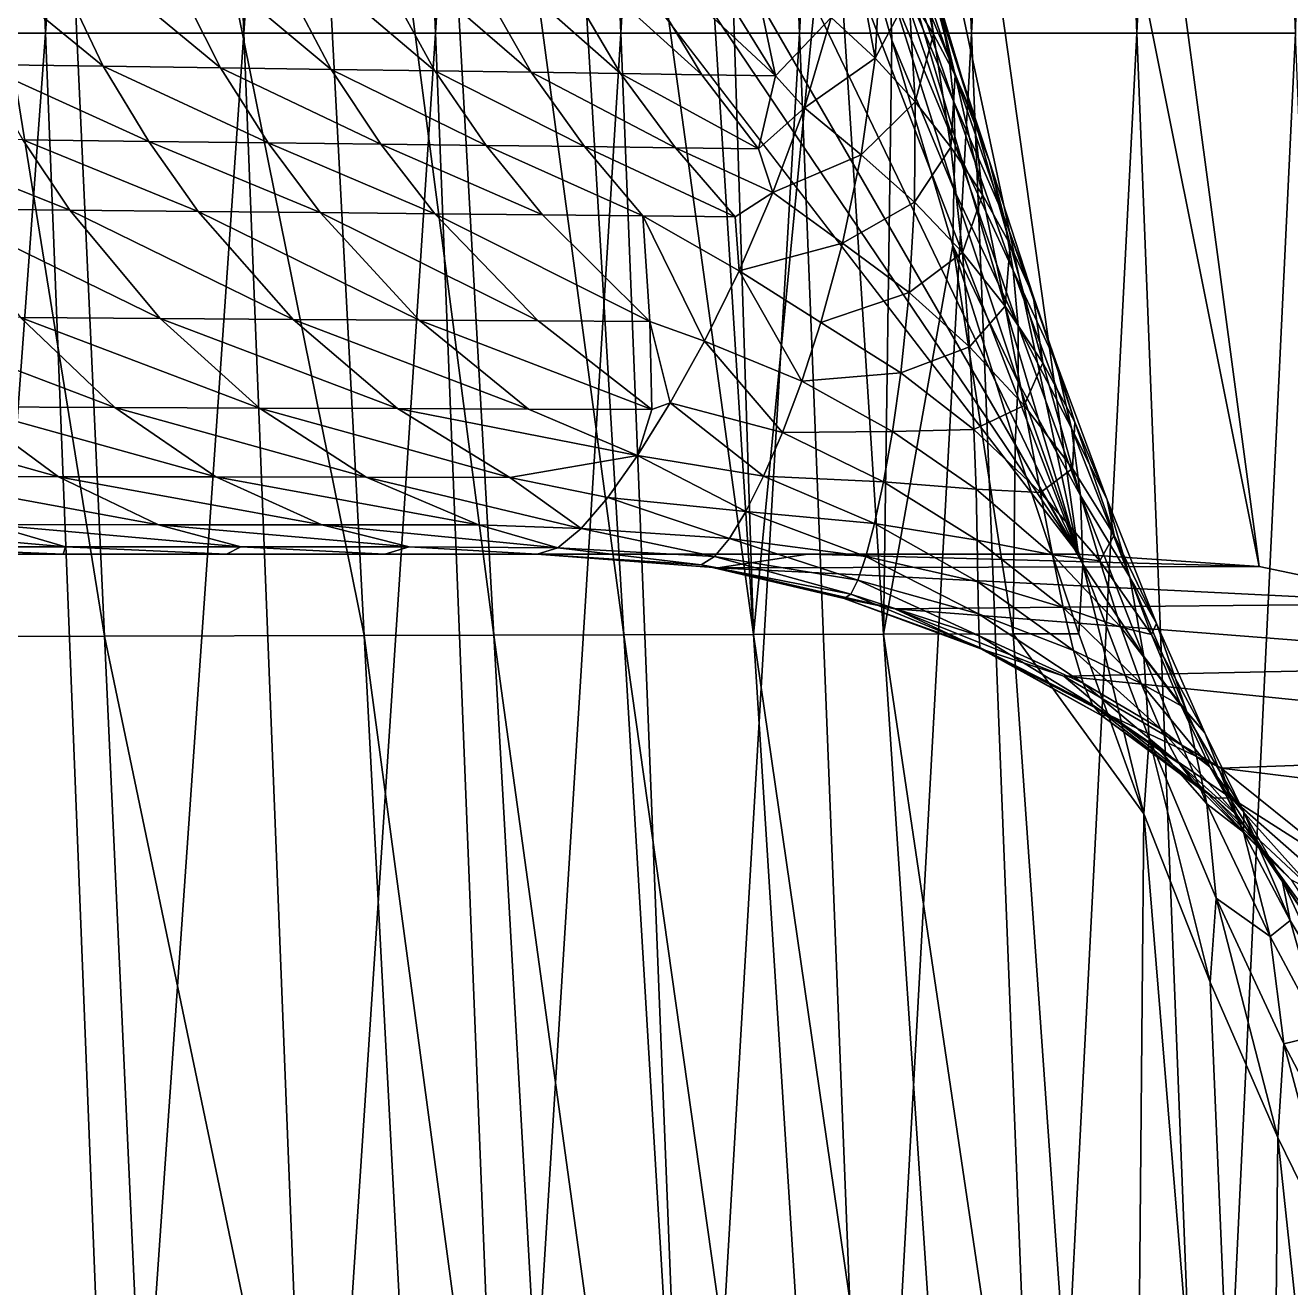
# Model space of a CAD drawing. Extents: x -53 to 3.8, y 0 to 88.2.
# Drawn here: x -4.5 to -2.489, y 9.547 to 11.553 of the extents above; entities that cross this region are included whole.
import ezdxf

# ---------------------------------------------------------------- set-up
doc = ezdxf.new("R2010")
doc.units = 0

msp = doc.modelspace()

# ---------------------------------------------------------------- linework, layer by layer
for points in [[(-3.119, 70.249), (0.34092, 36.1072, 0.77773), (3.4933, 5)], [(-3.119, 70.249), (3.4933, 5), (-1.84729, 18.2287)], [(-2.69825, 16.2315), (-2.48169, 16.5261), (-1.73188, 10.4047)], [(-2.94129, 15.9572), (-2.69825, 16.2315), (-1.98652, 10.5377)], [(-1.98652, 10.5377), (-2.69825, 16.2315), (-1.73188, 10.4047)], [(-3.20857, 15.7057), (-2.94129, 15.9572), (-2.25764, 10.6344)], [(-2.25764, 10.6344), (-2.94129, 15.9572), (-1.98652, 10.5377)], [(-3.49673, 15.4799), (-3.20857, 15.7057), (-2.53899, 10.693)], [(-2.53899, 10.693), (-3.20857, 15.7057), (-2.25764, 10.6344)], [(-3.80378, 15.281), (-3.49673, 15.4799), (-2.82602, 10.7126)], [(-2.82602, 10.7126), (-3.49673, 15.4799), (-2.53899, 10.693)], [(-4.12776, 15.1099), (-3.80378, 15.281), (-2.82602, 10.7126)], [(-2.82602, 10.7126), (-4.46647, 14.968), (-4.12776, 15.1099)], [(-4.81579, 14.8568), (-4.46647, 14.968), (-2.82602, 10.7126)], [(-5.17309, 14.777), (-4.81579, 14.8568), (-2.82602, 10.7126)], [(-2.82602, 10.7126), (-5.53618, 14.7288), (-5.17309, 14.777)], [(-5.90286, 14.7126), (-5.53618, 14.7288), (-2.82602, 10.7126)], [(-46.3078, 10.7126), (-5.90286, 14.7126), (-2.82602, 10.7126)], [(-4.79259, 11.5406, 25.5212), (-4.46743, 11.5406, 25.0739), (-4.58171, 14.4258, 24.6192)], [(-4.46743, 11.5406, 25.0739), (-4.26692, 14.4258, 24.1695), (-4.58171, 14.4258, 24.6192)], [(-4.26692, 14.4258, 24.1695), (-4.46743, 11.5406, 25.0739), (-4.15239, 11.5406, 24.6195)], [(-3.96223, 14.4258, 23.713), (-4.26692, 14.4258, 24.1695), (-4.15239, 11.5406, 24.6195)], [(-4.15239, 11.5406, 24.6195), (-3.8476, 11.5406, 24.1581), (-3.96223, 14.4258, 23.713)], [(-3.8476, 11.5406, 24.1581), (-3.66776, 14.4258, 23.2499), (-3.96223, 14.4258, 23.713)], [(-3.8476, 11.5406, 24.1581), (-3.55319, 11.5406, 23.6901), (-3.66776, 14.4258, 23.2499)], [(-3.55319, 11.5406, 23.6901), (-3.38361, 14.4258, 22.7803), (-3.66776, 14.4258, 23.2499)], [(-3.55319, 11.5406, 23.6901), (-3.26925, 11.5406, 23.2156), (-3.38361, 14.4258, 22.7803)], [(-3.38361, 14.4258, 22.7803), (-3.26925, 11.5406, 23.2156), (-3.1099, 14.4258, 22.3046)], [(-3.1099, 14.4258, 22.3046), (-3.26925, 11.5406, 23.2156), (-2.99591, 11.5406, 22.735)], [(-2.84676, 14.4258, 21.823), (-3.1099, 14.4258, 22.3046), (-2.99591, 11.5406, 22.735)], [(-2.99591, 11.5406, 22.735), (-2.73329, 11.5406, 22.2485), (-2.84676, 14.4258, 21.823)], [(-2.73329, 11.5406, 22.2485), (-2.59429, 14.4258, 21.3358), (-2.84676, 14.4258, 21.823)], [(-2.73329, 11.5406, 22.2485), (-2.48149, 11.5406, 21.7563), (-2.59429, 14.4258, 21.3358)], [(-2.48149, 11.5406, 21.7563), (-2.35261, 14.4258, 20.8431), (-2.59429, 14.4258, 21.3358)], [(-4.37395, 10.5824, 15.0688), (-4.69175, 10.5816, 16.4703), (-4.79934, 13.2264, 16.1358)], [(-4.49559, 13.2264, 14.7628), (-4.37395, 10.5824, 15.0688), (-4.79934, 13.2264, 16.1358)], [(-3.96131, 10.5834, 13.249), (-4.37395, 10.5824, 15.0688), (-4.49559, 13.2264, 14.7628)], [(-4.10119, 13.2264, 12.98), (-3.96131, 10.5834, 13.249), (-4.49559, 13.2264, 14.7628)], [(-3.755, 10.584, 12.3391), (-3.96131, 10.5834, 13.249), (-4.10119, 13.2264, 12.98)], [(-3.90399, 13.2264, 12.0886), (-3.755, 10.584, 12.3391), (-4.10119, 13.2264, 12.98)], [(-3.54869, 10.5845, 11.4292), (-3.755, 10.584, 12.3391), (-3.90399, 13.2264, 12.0886)], [(-3.70678, 13.2264, 11.1972), (-3.54869, 10.5845, 11.4292), (-3.90399, 13.2264, 12.0886)], [(-3.34239, 10.585, 10.5193), (-3.54869, 10.5845, 11.4292), (-3.70678, 13.2264, 11.1972)], [(-3.50958, 13.2264, 10.3058), (-3.34239, 10.585, 10.5193), (-3.70678, 13.2264, 11.1972)], [(-3.50958, 13.2264, 10.3058), (-3.4053, 12.5533, 10.0833), (-3.34239, 10.585, 10.5193)], [(-3.4053, 12.5533, 10.0833), (-3.21849, 11.865, 9.50153), (-3.34239, 10.585, 10.5193)], [(-3.21849, 11.865, 9.50153), (-3.13609, 10.5855, 9.60944), (-3.34239, 10.585, 10.5193)], [(-3.21849, 11.865, 9.50153), (-3.12561, 11.6119, 9.17568), (-3.12292, 11.5294, 9.20092)], [(-3.21849, 11.865, 9.50153), (-3.12292, 11.5294, 9.20092), (-3.13609, 10.5855, 9.60944)], [(-3.12275, 11.7634, 9.01098), (-3.04434, 11.57, 8.5502), (-3.0316, 11.4998, 8.62614)], [(-3.12275, 11.7634, 9.01098), (-3.0316, 11.4998, 8.62614), (-3.12098, 11.7133, 9.06629)], [(-4.68568, 11.7416, 5.18987), (-4.37583, 11.488, 5.26193), (-4.49526, 11.738, 5.37622)], [(-4.57229, 11.4908, 5.0698), (-4.37583, 11.488, 5.26193), (-4.68568, 11.7416, 5.18987)], [(-4.49526, 11.738, 5.37622), (-4.18954, 11.4854, 5.464), (-4.31471, 11.7346, 5.5722)], [(-4.37583, 11.488, 5.26193), (-4.18954, 11.4854, 5.464), (-4.49526, 11.738, 5.37622)], [(-4.31471, 11.7346, 5.5722), (-4.01381, 11.4829, 5.67542), (-4.1444, 11.7314, 5.77722)], [(-4.18954, 11.4854, 5.464), (-4.01381, 11.4829, 5.67542), (-4.31471, 11.7346, 5.5722)], [(-4.1444, 11.7314, 5.77722), (-3.84904, 11.4805, 5.89558), (-3.98473, 11.7284, 5.99069)], [(-4.01381, 11.4829, 5.67542), (-3.84904, 11.4805, 5.89558), (-4.1444, 11.7314, 5.77722)], [(-3.98473, 11.7284, 5.99069), (-3.69563, 11.4784, 6.12385), (-3.83605, 11.7256, 6.21202)], [(-3.84904, 11.4805, 5.89558), (-3.69563, 11.4784, 6.12385), (-3.98473, 11.7284, 5.99069)], [(-3.83605, 11.7256, 6.21202), (-3.55394, 11.4763, 6.35964), (-3.69875, 11.723, 6.44063)], [(-3.69563, 11.4784, 6.12385), (-3.55394, 11.4763, 6.35964), (-3.83605, 11.7256, 6.21202)], [(-3.42438, 11.4745, 6.60234), (-3.57321, 11.7206, 6.67591), (-3.69875, 11.723, 6.44063)], [(-3.55394, 11.4763, 6.35964), (-3.42438, 11.4745, 6.60234), (-3.69875, 11.723, 6.44063)], [(-3.09628, 11.7325, 8.36753), (-3.09569, 11.6018, 7.85942), (-3.05643, 11.539, 7.93107)], [(-3.07565, 11.6794, 8.42835), (-3.09628, 11.7325, 8.36753), (-3.05643, 11.539, 7.93107)], [(-3.57321, 11.7206, 6.67591), (-3.30732, 11.4729, 6.85133), (-3.45978, 11.7185, 6.91729)], [(-3.42438, 11.4745, 6.60234), (-3.30732, 11.4729, 6.85133), (-3.57321, 11.7206, 6.67591)], [(-3.30732, 11.4729, 6.85133), (-3.35886, 11.7166, 7.16418), (-3.45978, 11.7185, 6.91729)], [(-3.30732, 11.4729, 6.85133), (-3.2192, 11.5656, 7.26988), (-3.35886, 11.7166, 7.16418)], [(-3.18972, 11.7171, 7.70576), (-3.2192, 11.5656, 7.26988), (-3.14945, 11.5007, 7.34732)], [(-3.14008, 11.6628, 7.78795), (-3.18972, 11.7171, 7.70576), (-3.14945, 11.5007, 7.34732)], [(-3.12098, 11.7133, 9.06629), (-3.02436, 11.4317, 8.69825), (-3.12194, 11.6628, 9.12121)], [(-3.12098, 11.7133, 9.06629), (-3.0316, 11.4998, 8.62614), (-3.02436, 11.4317, 8.69825)], [(-3.09569, 11.6018, 7.85942), (-3.14008, 11.6628, 7.78795), (-3.14945, 11.5007, 7.34732)], [(-3.12194, 11.6628, 9.12121), (-3.02195, 11.3626, 8.76982), (-3.12561, 11.6119, 9.17568)], [(-3.12194, 11.6628, 9.12121), (-3.02436, 11.4317, 8.69825), (-3.02195, 11.3626, 8.76982)], [(-3.07565, 11.6794, 8.42835), (-3.05643, 11.539, 7.93107), (-3.02202, 11.4739, 8.00332)], [(-3.05833, 11.6252, 8.48928), (-3.07565, 11.6794, 8.42835), (-3.02202, 11.4739, 8.00332)], [(-3.05833, 11.6252, 8.48928), (-3.02202, 11.4739, 8.00332), (-2.99253, 11.4069, 8.07599)], [(-3.04434, 11.57, 8.5502), (-3.05833, 11.6252, 8.48928), (-2.99253, 11.4069, 8.07599)], [(-3.09569, 11.6018, 7.85942), (-3.14945, 11.5007, 7.34732), (-3.0858, 11.4317, 7.4265)], [(-3.02438, 11.2928, 8.84066), (-3.12292, 11.5294, 9.20092), (-3.12561, 11.6119, 9.17568)], [(-3.02195, 11.3626, 8.76982), (-3.02438, 11.2928, 8.84066), (-3.12561, 11.6119, 9.17568)], [(-3.05643, 11.539, 7.93107), (-3.09569, 11.6018, 7.85942), (-3.0858, 11.4317, 7.4265)], [(-3.26159, 11.4219, 6.85138), (-3.2192, 11.5656, 7.26988), (-3.30732, 11.4729, 6.85133)], [(-3.14945, 11.5007, 7.34732), (-3.2192, 11.5656, 7.26988), (-3.26159, 11.4219, 6.85138)], [(-3.04434, 11.57, 8.5502), (-2.99253, 11.4069, 8.07599), (-2.96805, 11.3381, 8.14886)], [(-3.04434, 11.57, 8.5502), (-2.96805, 11.3381, 8.14886), (-3.0316, 11.4998, 8.62614)], [(-4.67872, 8.65545, 25.9806), (-4.46743, 11.5406, 25.0739), (-4.79259, 11.5406, 25.5212)], [(-4.46743, 11.5406, 25.0739), (-4.67872, 8.65545, 25.9806), (-4.35314, 8.65545, 25.5286)], [(-4.15239, 11.5406, 24.6195), (-4.46743, 11.5406, 25.0739), (-4.35314, 8.65545, 25.5286)], [(-4.35314, 8.65545, 25.5286), (-4.03786, 8.65545, 25.0694), (-4.15239, 11.5406, 24.6195)], [(-4.03786, 8.65545, 25.0694), (-3.8476, 11.5406, 24.1581), (-4.15239, 11.5406, 24.6195)], [(-4.03786, 8.65545, 25.0694), (-3.73298, 8.65545, 24.6032), (-3.8476, 11.5406, 24.1581)], [(-3.73298, 8.65545, 24.6032), (-3.55319, 11.5406, 23.6901), (-3.8476, 11.5406, 24.1581)], [(-3.73298, 8.65545, 24.6032), (-3.43861, 8.65545, 24.1303), (-3.55319, 11.5406, 23.6901)], [(-3.55319, 11.5406, 23.6901), (-3.43861, 8.65545, 24.1303), (-3.26925, 11.5406, 23.2156)], [(-3.26925, 11.5406, 23.2156), (-3.43861, 8.65545, 24.1303), (-3.15489, 8.65545, 23.651)], [(-2.99591, 11.5406, 22.735), (-3.26925, 11.5406, 23.2156), (-3.15489, 8.65545, 23.651)], [(-3.15489, 8.65545, 23.651), (-2.88192, 8.65545, 23.1654), (-2.99591, 11.5406, 22.735)], [(-3.12292, 11.5294, 9.20092), (-3.02572, 11.203, 8.89166), (-3.13609, 10.5855, 9.60944)], [(-3.02572, 11.203, 8.89166), (-3.12292, 11.5294, 9.20092), (-3.02438, 11.2928, 8.84066)], [(-3.05643, 11.539, 7.93107), (-3.0858, 11.4317, 7.4265), (-3.02899, 11.3595, 7.5064)], [(-3.02202, 11.4739, 8.00332), (-3.05643, 11.539, 7.93107), (-3.02899, 11.3595, 7.5064)], [(-2.88192, 8.65545, 23.1654), (-2.73329, 11.5406, 22.2485), (-2.99591, 11.5406, 22.735)], [(-2.88192, 8.65545, 23.1654), (-2.61982, 8.65545, 22.674), (-2.73329, 11.5406, 22.2485)], [(-2.61982, 8.65545, 22.674), (-2.48149, 11.5406, 21.7563), (-2.73329, 11.5406, 22.2485)], [(-2.61982, 8.65545, 22.674), (-2.3687, 8.65545, 22.1768), (-2.48149, 11.5406, 21.7563)], [(-3.14945, 11.5007, 7.34732), (-3.26159, 11.4219, 6.85138), (-3.17153, 11.3471, 6.91574)], [(-3.0858, 11.4317, 7.4265), (-3.14945, 11.5007, 7.34732), (-3.17153, 11.3471, 6.91574)], [(-4.57229, 11.4908, 5.0698), (-4.30349, 11.3686, 5.1927), (-4.37583, 11.488, 5.26193)], [(-4.50355, 11.371, 4.99701), (-4.30349, 11.3686, 5.1927), (-4.57229, 11.4908, 5.0698)], [(-4.37583, 11.488, 5.26193), (-4.11378, 11.3663, 5.39853), (-4.18954, 11.4854, 5.464)], [(-4.30349, 11.3686, 5.1927), (-4.11378, 11.3663, 5.39853), (-4.37583, 11.488, 5.26193)], [(-4.18954, 11.4854, 5.464), (-3.93484, 11.3642, 5.61387), (-4.01381, 11.4829, 5.67542)], [(-4.11378, 11.3663, 5.39853), (-3.93484, 11.3642, 5.61387), (-4.18954, 11.4854, 5.464)], [(-4.01381, 11.4829, 5.67542), (-3.76706, 11.3622, 5.8381), (-3.84904, 11.4805, 5.89558)], [(-3.93484, 11.3642, 5.61387), (-3.76706, 11.3622, 5.8381), (-4.01381, 11.4829, 5.67542)], [(-3.0316, 11.4998, 8.62614), (-2.96805, 11.3381, 8.14886), (-2.94461, 11.2498, 8.2399)], [(-3.0316, 11.4998, 8.62614), (-2.94461, 11.2498, 8.2399), (-3.02436, 11.4317, 8.69825)], [(-3.84904, 11.4805, 5.89558), (-3.61083, 11.3603, 6.07061), (-3.69563, 11.4784, 6.12385)], [(-3.76706, 11.3622, 5.8381), (-3.61083, 11.3603, 6.07061), (-3.84904, 11.4805, 5.89558)], [(-3.69563, 11.4784, 6.12385), (-3.46655, 11.3586, 6.31076), (-3.55394, 11.4763, 6.35964)], [(-3.61083, 11.3603, 6.07061), (-3.46655, 11.3586, 6.31076), (-3.69563, 11.4784, 6.12385)], [(-3.33461, 11.357, 6.55795), (-3.42438, 11.4745, 6.60234), (-3.55394, 11.4763, 6.35964)], [(-3.46655, 11.3586, 6.31076), (-3.33461, 11.357, 6.55795), (-3.55394, 11.4763, 6.35964)], [(-3.42438, 11.4745, 6.60234), (-3.33461, 11.357, 6.55795), (-3.30732, 11.4729, 6.85133)], [(-3.33461, 11.357, 6.55795), (-3.26159, 11.4219, 6.85138), (-3.30732, 11.4729, 6.85133)], [(-3.02202, 11.4739, 8.00332), (-3.02899, 11.3595, 7.5064), (-2.97864, 11.2838, 7.58742)], [(-2.99253, 11.4069, 8.07599), (-3.02202, 11.4739, 8.00332), (-2.97864, 11.2838, 7.58742)], [(-3.31173, 11.2872, 6.45103), (-3.26159, 11.4219, 6.85138), (-3.33461, 11.357, 6.55795)], [(-3.17153, 11.3471, 6.91574), (-3.26159, 11.4219, 6.85138), (-3.31173, 11.2872, 6.45103)], [(-3.0858, 11.4317, 7.4265), (-3.17153, 11.3471, 6.91574), (-3.08689, 11.2721, 6.99967)], [(-3.02899, 11.3595, 7.5064), (-3.0858, 11.4317, 7.4265), (-3.08689, 11.2721, 6.99967)], [(-3.02436, 11.4317, 8.69825), (-2.94461, 11.2498, 8.2399), (-2.92972, 11.1635, 8.32643)], [(-3.02436, 11.4317, 8.69825), (-2.92972, 11.1635, 8.32643), (-3.02195, 11.3626, 8.76982)], [(-2.99253, 11.4069, 8.07599), (-2.97864, 11.2838, 7.58742), (-2.93493, 11.2049, 7.66926)], [(-2.99253, 11.4069, 8.07599), (-2.93493, 11.2049, 7.66926), (-2.96805, 11.3381, 8.14886)], [(-4.71338, 11.3735, 4.81198), (-4.64252, 11.2614, 4.7289), (-4.42861, 11.2593, 4.91765)], [(-4.42861, 11.2593, 4.91765), (-4.50355, 11.371, 4.99701), (-4.71338, 11.3735, 4.81198)], [(-4.22466, 11.2573, 5.11726), (-4.50355, 11.371, 4.99701), (-4.42861, 11.2593, 4.91765)], [(-4.50355, 11.371, 4.99701), (-4.22466, 11.2573, 5.11726), (-4.30349, 11.3686, 5.1927)], [(-4.30349, 11.3686, 5.1927), (-4.03126, 11.2554, 5.3272), (-4.11378, 11.3663, 5.39853)], [(-4.22466, 11.2573, 5.11726), (-4.03126, 11.2554, 5.3272), (-4.30349, 11.3686, 5.1927)], [(-4.11378, 11.3663, 5.39853), (-3.84884, 11.2536, 5.54684), (-3.93484, 11.3642, 5.61387)], [(-4.03126, 11.2554, 5.3272), (-3.84884, 11.2536, 5.54684), (-4.11378, 11.3663, 5.39853)], [(-3.93484, 11.3642, 5.61387), (-3.67781, 11.2519, 5.77554), (-3.76706, 11.3622, 5.8381)], [(-3.84884, 11.2536, 5.54684), (-3.67781, 11.2519, 5.77554), (-3.93484, 11.3642, 5.61387)], [(-3.76706, 11.3622, 5.8381), (-3.51855, 11.2504, 6.01267), (-3.61083, 11.3603, 6.07061)], [(-3.67781, 11.2519, 5.77554), (-3.51855, 11.2504, 6.01267), (-3.76706, 11.3622, 5.8381)], [(-3.61083, 11.3603, 6.07061), (-3.37148, 11.2489, 6.25759), (-3.46655, 11.3586, 6.31076)], [(-3.51855, 11.2504, 6.01267), (-3.37148, 11.2489, 6.25759), (-3.61083, 11.3603, 6.07061)], [(-3.02195, 11.3626, 8.76982), (-2.9222, 11.0756, 8.41229), (-3.02438, 11.2928, 8.84066)], [(-3.02195, 11.3626, 8.76982), (-2.92972, 11.1635, 8.32643), (-2.9222, 11.0756, 8.41229)], [(-3.31173, 11.2872, 6.45103), (-3.33461, 11.357, 6.55795), (-3.46655, 11.3586, 6.31076)], [(-3.37148, 11.2489, 6.25759), (-3.31173, 11.2872, 6.45103), (-3.46655, 11.3586, 6.31076)], [(-3.17153, 11.3471, 6.91574), (-3.31173, 11.2872, 6.45103), (-3.20136, 11.2071, 6.50366)], [(-3.08689, 11.2721, 6.99967), (-3.17153, 11.3471, 6.91574), (-3.20136, 11.2071, 6.50366)], [(-3.02899, 11.3595, 7.5064), (-3.08689, 11.2721, 6.99967), (-3.0107, 11.1921, 7.08501)], [(-2.97864, 11.2838, 7.58742), (-3.02899, 11.3595, 7.5064), (-3.0107, 11.1921, 7.08501)], [(-2.96805, 11.3381, 8.14886), (-2.93493, 11.2049, 7.66926), (-2.89803, 11.123, 7.75161)], [(-2.96805, 11.3381, 8.14886), (-2.89803, 11.123, 7.75161), (-2.94461, 11.2498, 8.2399)], [(-3.36546, 11.1632, 6.06772), (-3.31173, 11.2872, 6.45103), (-3.37148, 11.2489, 6.25759)], [(-3.20136, 11.2071, 6.50366), (-3.31173, 11.2872, 6.45103), (-3.36546, 11.1632, 6.06772)], [(-2.92208, 10.9863, 8.49714), (-3.02572, 11.203, 8.89166), (-3.02438, 11.2928, 8.84066)], [(-2.9222, 11.0756, 8.41229), (-2.92208, 10.9863, 8.49714), (-3.02438, 11.2928, 8.84066)], [(-2.97864, 11.2838, 7.58742), (-3.0107, 11.1921, 7.08501), (-2.94257, 11.1068, 7.17208)], [(-2.97864, 11.2838, 7.58742), (-2.94257, 11.1068, 7.17208), (-2.93493, 11.2049, 7.66926)], [(-4.64252, 11.2614, 4.7289), (-4.28534, 11.0873, 4.76593), (-4.42861, 11.2593, 4.91765)], [(-4.64252, 11.2614, 4.7289), (-4.50699, 11.0888, 4.57), (-4.28534, 11.0873, 4.76593)], [(-3.08689, 11.2721, 6.99967), (-3.20136, 11.2071, 6.50366), (-3.09538, 11.1283, 6.58926)], [(-3.0107, 11.1921, 7.08501), (-3.08689, 11.2721, 6.99967), (-3.09538, 11.1283, 6.58926)], [(-4.42861, 11.2593, 4.91765), (-4.28534, 11.0873, 4.76593), (-4.07402, 11.0859, 4.97311)], [(-4.07402, 11.0859, 4.97311), (-4.22466, 11.2573, 5.11726), (-4.42861, 11.2593, 4.91765)], [(-3.87365, 11.0846, 5.19097), (-4.22466, 11.2573, 5.11726), (-4.07402, 11.0859, 4.97311)], [(-3.87365, 11.0846, 5.19097), (-4.03126, 11.2554, 5.3272), (-4.22466, 11.2573, 5.11726)], [(-3.68467, 11.0833, 5.41887), (-3.84884, 11.2536, 5.54684), (-4.03126, 11.2554, 5.3272)], [(-3.87365, 11.0846, 5.19097), (-3.68467, 11.0833, 5.41887), (-4.03126, 11.2554, 5.3272)], [(-3.50749, 11.0822, 5.65614), (-3.67781, 11.2519, 5.77554), (-3.84884, 11.2536, 5.54684)], [(-3.68467, 11.0833, 5.41887), (-3.50749, 11.0822, 5.65614), (-3.84884, 11.2536, 5.54684)], [(-3.51855, 11.2504, 6.01267), (-3.67781, 11.2519, 5.77554), (-3.50749, 11.0822, 5.65614)], [(-3.51855, 11.2504, 6.01267), (-3.36546, 11.1632, 6.06772), (-3.37148, 11.2489, 6.25759)], [(-3.42062, 11.0513, 5.6998), (-3.36546, 11.1632, 6.06772), (-3.51855, 11.2504, 6.01267)], [(-3.50749, 11.0822, 5.65614), (-3.42062, 11.0513, 5.6998), (-3.51855, 11.2504, 6.01267)], [(-2.94461, 11.2498, 8.2399), (-2.89803, 11.123, 7.75161), (-2.86171, 11.0171, 7.85472)], [(-2.94461, 11.2498, 8.2399), (-2.86171, 11.0171, 7.85472), (-2.92972, 11.1635, 8.32643)], [(-3.20136, 11.2071, 6.50366), (-3.36546, 11.1632, 6.06772), (-3.23546, 11.0811, 6.10732)], [(-3.09538, 11.1283, 6.58926), (-3.20136, 11.2071, 6.50366), (-3.23546, 11.0811, 6.10732)], [(-3.13609, 10.5855, 9.60944), (-3.02572, 11.203, 8.89166), (-2.92979, 10.5861, 8.69957)], [(-2.92671, 10.8879, 8.57207), (-3.02572, 11.203, 8.89166), (-2.92208, 10.9863, 8.49714)], [(-3.02572, 11.203, 8.89166), (-2.92671, 10.8879, 8.57207), (-2.92979, 10.5861, 8.69957)], [(-2.93493, 11.2049, 7.66926), (-2.94257, 11.1068, 7.17208), (-2.8828, 11.0168, 7.26044)], [(-2.93493, 11.2049, 7.66926), (-2.8828, 11.0168, 7.26044), (-2.89803, 11.123, 7.75161)], [(-3.0107, 11.1921, 7.08501), (-3.09538, 11.1283, 6.58926), (-2.99923, 11.0423, 6.67698)], [(-3.0107, 11.1921, 7.08501), (-2.99923, 11.0423, 6.67698), (-2.94257, 11.1068, 7.17208)], [(-3.36546, 11.1632, 6.06772), (-3.42062, 11.0513, 5.6998), (-3.26569, 10.9879, 5.78834)], [(-3.23546, 11.0811, 6.10732), (-3.36546, 11.1632, 6.06772), (-3.26569, 10.9879, 5.78834)], [(-2.92972, 11.1635, 8.32643), (-2.86171, 11.0171, 7.85472), (-2.83735, 10.9128, 7.95286)], [(-2.92972, 11.1635, 8.32643), (-2.83735, 10.9128, 7.95286), (-2.9222, 11.0756, 8.41229)], [(-3.09538, 11.1283, 6.58926), (-3.23546, 11.0811, 6.10732), (-3.10839, 11.0007, 6.19211)], [(-3.09538, 11.1283, 6.58926), (-3.10839, 11.0007, 6.19211), (-2.99923, 11.0423, 6.67698)], [(-2.89803, 11.123, 7.75161), (-2.8828, 11.0168, 7.26044), (-2.8317, 10.9223, 7.34967)], [(-2.89803, 11.123, 7.75161), (-2.8317, 10.9223, 7.34967), (-2.86171, 11.0171, 7.85472)], [(-2.94257, 11.1068, 7.17208), (-2.99923, 11.0423, 6.67698), (-2.91253, 10.949, 6.76707)], [(-2.94257, 11.1068, 7.17208), (-2.91253, 10.949, 6.76707), (-2.8828, 11.0168, 7.26044)], [(-4.7383, 11.0903, 4.38569), (-4.35758, 10.9459, 4.39483), (-4.50699, 11.0888, 4.57)], [(-4.59775, 10.9468, 4.20295), (-4.35758, 10.9459, 4.39483), (-4.7383, 11.0903, 4.38569)], [(-4.50699, 11.0888, 4.57), (-4.35758, 10.9459, 4.39483), (-4.12747, 10.9449, 4.59876)], [(-4.28534, 11.0873, 4.76593), (-4.50699, 11.0888, 4.57), (-4.12747, 10.9449, 4.59876)], [(-4.28534, 11.0873, 4.76593), (-3.90811, 10.9441, 4.81434), (-4.07402, 11.0859, 4.97311)], [(-4.28534, 11.0873, 4.76593), (-4.12747, 10.9449, 4.59876), (-3.90811, 10.9441, 4.81434)], [(-4.07402, 11.0859, 4.97311), (-3.90811, 10.9441, 4.81434), (-3.70013, 10.9432, 5.04099)], [(-3.70013, 10.9432, 5.04099), (-3.87365, 11.0846, 5.19097), (-4.07402, 11.0859, 4.97311)], [(-3.504, 10.9424, 5.27803), (-3.87365, 11.0846, 5.19097), (-3.70013, 10.9432, 5.04099)], [(-3.87365, 11.0846, 5.19097), (-3.504, 10.9424, 5.27803), (-3.68467, 11.0833, 5.41887)], [(-3.504, 10.9424, 5.27803), (-3.50749, 11.0822, 5.65614), (-3.68467, 11.0833, 5.41887)], [(-3.47514, 10.953, 5.34567), (-3.42062, 11.0513, 5.6998), (-3.50749, 11.0822, 5.65614)], [(-3.504, 10.9424, 5.27803), (-3.47514, 10.953, 5.34567), (-3.50749, 11.0822, 5.65614)], [(-3.23546, 11.0811, 6.10732), (-3.26569, 10.9879, 5.78834), (-3.10839, 11.0007, 6.19211)], [(-2.9222, 11.0756, 8.41229), (-2.83735, 10.9128, 7.95286), (-2.82319, 10.8058, 8.05021)], [(-2.82319, 10.8058, 8.05021), (-2.92208, 10.9863, 8.49714), (-2.9222, 11.0756, 8.41229)], [(-3.42062, 11.0513, 5.6998), (-3.47514, 10.953, 5.34567), (-3.29639, 10.9062, 5.4788)], [(-3.26569, 10.9879, 5.78834), (-3.42062, 11.0513, 5.6998), (-3.29639, 10.9062, 5.4788)], [(-2.99923, 11.0423, 6.67698), (-3.10839, 11.0007, 6.19211), (-2.99221, 10.9107, 6.27966)], [(-2.99923, 11.0423, 6.67698), (-2.99221, 10.9107, 6.27966), (-2.91253, 10.949, 6.76707)], [(-3.10839, 11.0007, 6.19211), (-3.26569, 10.9879, 5.78834), (-3.12151, 10.9078, 5.87096)], [(-3.10839, 11.0007, 6.19211), (-3.12151, 10.9078, 5.87096), (-2.99221, 10.9107, 6.27966)], [(-2.8828, 11.0168, 7.26044), (-2.91253, 10.949, 6.76707), (-2.83579, 10.849, 6.85896)], [(-2.8828, 11.0168, 7.26044), (-2.83579, 10.849, 6.85896), (-2.8317, 10.9223, 7.34967)], [(-2.86171, 11.0171, 7.85472), (-2.8317, 10.9223, 7.34967), (-2.78043, 10.7989, 7.46171)], [(-2.86171, 11.0171, 7.85472), (-2.78043, 10.7989, 7.46171), (-2.83735, 10.9128, 7.95286)], [(-3.26569, 10.9879, 5.78834), (-3.29639, 10.9062, 5.4788), (-3.12151, 10.9078, 5.87096)], [(-2.8193, 10.6968, 8.14624), (-2.92671, 10.8879, 8.57207), (-2.92208, 10.9863, 8.49714)], [(-2.92208, 10.9863, 8.49714), (-2.82319, 10.8058, 8.05021), (-2.8193, 10.6968, 8.14624)], [(-4.84728, 10.9478, 4.02351), (-4.44668, 10.8359, 4.00654), (-4.59775, 10.9468, 4.20295)], [(-4.70608, 10.8364, 3.81935), (-4.44668, 10.8359, 4.00654), (-4.84728, 10.9478, 4.02351)], [(-4.59775, 10.9468, 4.20295), (-4.19705, 10.8354, 4.20662), (-4.35758, 10.9459, 4.39483)], [(-4.44668, 10.8359, 4.00654), (-4.19705, 10.8354, 4.20662), (-4.59775, 10.9468, 4.20295)], [(-4.35758, 10.9459, 4.39483), (-4.19705, 10.8354, 4.20662), (-3.9579, 10.8349, 4.4192)], [(-4.12747, 10.9449, 4.59876), (-4.35758, 10.9459, 4.39483), (-3.9579, 10.8349, 4.4192)], [(-4.12747, 10.9449, 4.59876), (-3.9579, 10.8349, 4.4192), (-3.72995, 10.8344, 4.64385)], [(-3.90811, 10.9441, 4.81434), (-4.12747, 10.9449, 4.59876), (-3.72995, 10.8344, 4.64385)], [(-3.90811, 10.9441, 4.81434), (-3.52695, 10.8696, 5.00372), (-3.70013, 10.9432, 5.04099)], [(-3.72995, 10.8344, 4.64385), (-3.52695, 10.8696, 5.00372), (-3.90811, 10.9441, 4.81434)], [(-3.70013, 10.9432, 5.04099), (-3.52695, 10.8696, 5.00372), (-3.504, 10.9424, 5.27803)], [(-3.47514, 10.953, 5.34567), (-3.52695, 10.8696, 5.00372), (-3.32647, 10.8367, 5.17804)], [(-3.52695, 10.8696, 5.00372), (-3.47514, 10.953, 5.34567), (-3.504, 10.9424, 5.27803)], [(-3.29639, 10.9062, 5.4788), (-3.47514, 10.953, 5.34567), (-3.32647, 10.8367, 5.17804)], [(-2.91253, 10.949, 6.76707), (-2.99221, 10.9107, 6.27966), (-2.88664, 10.8109, 6.3701)], [(-2.91253, 10.949, 6.76707), (-2.88664, 10.8109, 6.3701), (-2.83579, 10.849, 6.85896)], [(-2.8317, 10.9223, 7.34967), (-2.83579, 10.849, 6.85896), (-2.76948, 10.7428, 6.95209)], [(-2.8317, 10.9223, 7.34967), (-2.76948, 10.7428, 6.95209), (-2.78043, 10.7989, 7.46171)], [(-3.29639, 10.9062, 5.4788), (-3.32647, 10.8367, 5.17804), (-3.13576, 10.8278, 5.55822)], [(-3.12151, 10.9078, 5.87096), (-3.29639, 10.9062, 5.4788), (-3.13576, 10.8278, 5.55822)], [(-3.12151, 10.9078, 5.87096), (-3.13576, 10.8278, 5.55822), (-2.98887, 10.8158, 5.95673)], [(-2.99221, 10.9107, 6.27966), (-3.12151, 10.9078, 5.87096), (-2.98887, 10.8158, 5.95673)], [(-2.99221, 10.9107, 6.27966), (-2.98887, 10.8158, 5.95673), (-2.88664, 10.8109, 6.3701)], [(-2.83735, 10.9128, 7.95286), (-2.78043, 10.7989, 7.46171), (-2.74482, 10.6763, 7.56848)], [(-2.83735, 10.9128, 7.95286), (-2.74482, 10.6763, 7.56848), (-2.82319, 10.8058, 8.05021)], [(-2.92979, 10.5861, 8.69957), (-2.92671, 10.8879, 8.57207), (-2.82569, 10.5863, 8.24046)], [(-2.82569, 10.5863, 8.24046), (-2.92671, 10.8879, 8.57207), (-2.8193, 10.6968, 8.14624)], [(-3.57407, 10.8026, 4.6723), (-3.52695, 10.8696, 5.00372), (-3.72995, 10.8344, 4.64385)], [(-3.52695, 10.8696, 5.00372), (-3.57407, 10.8026, 4.6723), (-3.3548, 10.7803, 4.88539)], [(-3.32647, 10.8367, 5.17804), (-3.52695, 10.8696, 5.00372), (-3.3548, 10.7803, 4.88539)], [(-2.83579, 10.849, 6.85896), (-2.88664, 10.8109, 6.3701), (-2.79241, 10.7022, 6.46276)], [(-2.83579, 10.849, 6.85896), (-2.79241, 10.7022, 6.46276), (-2.76948, 10.7428, 6.95209)], [(-4.70608, 10.8364, 3.81935), (-4.28781, 10.7596, 3.79997), (-4.44668, 10.8359, 4.00654)], [(-4.55756, 10.7598, 3.60459), (-4.28781, 10.7596, 3.79997), (-4.70608, 10.8364, 3.81935)], [(-4.44668, 10.8359, 4.00654), (-4.02826, 10.7594, 4.00872), (-4.19705, 10.8354, 4.20662)], [(-4.28781, 10.7596, 3.79997), (-4.02826, 10.7594, 4.00872), (-4.44668, 10.8359, 4.00654)], [(-4.19705, 10.8354, 4.20662), (-4.02826, 10.7594, 4.00872), (-3.77964, 10.7593, 4.23044)], [(-3.9579, 10.8349, 4.4192), (-4.19705, 10.8354, 4.20662), (-3.77964, 10.7593, 4.23044)], [(-3.9579, 10.8349, 4.4192), (-3.77964, 10.7593, 4.23044), (-3.61618, 10.7533, 4.35027)], [(-3.72995, 10.8344, 4.64385), (-3.9579, 10.8349, 4.4192), (-3.61618, 10.7533, 4.35027)], [(-3.61618, 10.7533, 4.35027), (-3.57407, 10.8026, 4.6723), (-3.72995, 10.8344, 4.64385)], [(-3.32647, 10.8367, 5.17804), (-3.3548, 10.7803, 4.88539), (-3.15023, 10.7613, 5.25353)], [(-3.13576, 10.8278, 5.55822), (-3.32647, 10.8367, 5.17804), (-3.15023, 10.7613, 5.25353)], [(-3.13576, 10.8278, 5.55822), (-3.15023, 10.7613, 5.25353), (-2.98705, 10.7349, 5.64098)], [(-2.98887, 10.8158, 5.95673), (-3.13576, 10.8278, 5.55822), (-2.98705, 10.7349, 5.64098)], [(-3.57407, 10.8026, 4.6723), (-3.61618, 10.7533, 4.35027), (-3.3807, 10.7376, 4.60016)], [(-3.3548, 10.7803, 4.88539), (-3.57407, 10.8026, 4.6723), (-3.3807, 10.7376, 4.60016)], [(-2.98887, 10.8158, 5.95673), (-2.98705, 10.7349, 5.64098), (-2.86757, 10.7118, 6.04568)], [(-2.88664, 10.8109, 6.3701), (-2.98887, 10.8158, 5.95673), (-2.86757, 10.7118, 6.04568)], [(-2.88664, 10.8109, 6.3701), (-2.86757, 10.7118, 6.04568), (-2.79241, 10.7022, 6.46276)], [(-2.82319, 10.8058, 8.05021), (-2.74482, 10.6763, 7.56848), (-2.72248, 10.5499, 7.67435)], [(-2.8193, 10.6968, 8.14624), (-2.82319, 10.8058, 8.05021), (-2.72248, 10.5499, 7.67435)], [(-2.78043, 10.7989, 7.46171), (-2.76948, 10.7428, 6.95209), (-2.70194, 10.6026, 7.06933)], [(-2.78043, 10.7989, 7.46171), (-2.70194, 10.6026, 7.06933), (-2.74482, 10.6763, 7.56848)], [(-3.3548, 10.7803, 4.88539), (-3.3807, 10.7376, 4.60016), (-3.16402, 10.7089, 4.95652)], [(-3.15023, 10.7613, 5.25353), (-3.3548, 10.7803, 4.88539), (-3.16402, 10.7089, 4.95652)], [(-4.83677, 10.7601, 3.42303), (-4.43559, 10.7245, 3.42824), (-4.55756, 10.7598, 3.60459)], [(-4.72362, 10.7246, 3.24034), (-4.43559, 10.7245, 3.42824), (-4.83677, 10.7601, 3.42303)], [(-4.55756, 10.7598, 3.60459), (-4.15736, 10.7245, 3.63035), (-4.28781, 10.7596, 3.79997)], [(-4.43559, 10.7245, 3.42824), (-4.15736, 10.7245, 3.63035), (-4.55756, 10.7598, 3.60459)], [(-4.28781, 10.7596, 3.79997), (-3.88968, 10.7244, 3.84625), (-4.02826, 10.7594, 4.00872)], [(-4.15736, 10.7245, 3.63035), (-3.88968, 10.7244, 3.84625), (-4.28781, 10.7596, 3.79997)], [(-4.02826, 10.7594, 4.00872), (-3.88968, 10.7244, 3.84625), (-3.6535, 10.723, 4.03802)], [(-3.77964, 10.7593, 4.23044), (-4.02826, 10.7594, 4.00872), (-3.6535, 10.723, 4.03802)], [(-3.61618, 10.7533, 4.35027), (-3.77964, 10.7593, 4.23044), (-3.6535, 10.723, 4.03802)], [(-3.15023, 10.7613, 5.25353), (-3.16402, 10.7089, 4.95652), (-2.98607, 10.6688, 5.3323)], [(-2.98705, 10.7349, 5.64098), (-3.15023, 10.7613, 5.25353), (-2.98607, 10.6688, 5.3323)], [(-3.61618, 10.7533, 4.35027), (-3.6535, 10.723, 4.03802), (-3.40438, 10.7092, 4.32241)], [(-3.3807, 10.7376, 4.60016), (-3.61618, 10.7533, 4.35027), (-3.40438, 10.7092, 4.32241)], [(-3.3807, 10.7376, 4.60016), (-3.40438, 10.7092, 4.32241), (-3.17657, 10.6714, 4.66681)], [(-3.16402, 10.7089, 4.95652), (-3.3807, 10.7376, 4.60016), (-3.17657, 10.6714, 4.66681)], [(-2.76948, 10.7428, 6.95209), (-2.79241, 10.7022, 6.46276), (-2.71022, 10.5852, 6.55695)], [(-2.76948, 10.7428, 6.95209), (-2.71022, 10.5852, 6.55695), (-2.70194, 10.6026, 7.06933)], [(-4.43949, 10.7126, 3.16328), (-4.72362, 10.7246, 3.24034), (-4.70694, 10.7126, 2.99547)], [(-4.43559, 10.7245, 3.42824), (-4.72362, 10.7246, 3.24034), (-4.43949, 10.7126, 3.16328)], [(-4.17982, 10.7126, 3.34288), (-4.43559, 10.7245, 3.42824), (-4.43949, 10.7126, 3.16328)], [(-4.15736, 10.7245, 3.63035), (-4.43559, 10.7245, 3.42824), (-4.17982, 10.7126, 3.34288)], [(-3.92851, 10.7126, 3.53396), (-4.15736, 10.7245, 3.63035), (-4.17982, 10.7126, 3.34288)], [(-3.88968, 10.7244, 3.84625), (-4.15736, 10.7245, 3.63035), (-3.92851, 10.7126, 3.53396)], [(-3.68611, 10.7126, 3.7362), (-3.88968, 10.7244, 3.84625), (-3.92851, 10.7126, 3.53396)], [(-3.6535, 10.723, 4.03802), (-3.88968, 10.7244, 3.84625), (-3.68611, 10.7126, 3.7362)], [(-3.6535, 10.723, 4.03802), (-3.68611, 10.7126, 3.7362), (-3.42586, 10.6956, 4.05271)], [(-3.40438, 10.7092, 4.32241), (-3.6535, 10.723, 4.03802), (-3.42586, 10.6956, 4.05271)], [(-2.98705, 10.7349, 5.64098), (-2.98607, 10.6688, 5.3323), (-2.85025, 10.6278, 5.72702)], [(-2.86757, 10.7118, 6.04568), (-2.98705, 10.7349, 5.64098), (-2.85025, 10.6278, 5.72702)], [(-2.82602, 10.7126), (-39.6496, 10.7126, 2), (-46.3078, 10.7126)], [(-8.31588, 10.7126, 2), (-39.6496, 10.7126, 2), (-2.82602, 10.7126)], [(-3.25605, 10.7126, 1.8681), (-8.31588, 10.7126, 2), (-2.82602, 10.7126)], [(-8.00023, 10.7126, 2.00711), (-8.31588, 10.7126, 2), (-3.25605, 10.7126, 1.8681)], [(-7.6852, 10.7126, 2.02838), (-8.00023, 10.7126, 2.00711), (-3.25605, 10.7126, 1.8681)], [(-3.25605, 10.7126, 1.8681), (-7.37143, 10.7126, 2.06373), (-7.6852, 10.7126, 2.02838)], [(-7.05955, 10.7126, 2.11304), (-7.37143, 10.7126, 2.06373), (-3.25605, 10.7126, 1.8681)], [(-6.75018, 10.7126, 2.17624), (-7.05955, 10.7126, 2.11304), (-3.25605, 10.7126, 1.8681)], [(-3.25605, 10.7126, 1.8681), (-6.44396, 10.7126, 2.25323), (-6.75018, 10.7126, 2.17624)], [(-6.14152, 10.7126, 2.34392), (-6.44396, 10.7126, 2.25323), (-3.25605, 10.7126, 1.8681)], [(-5.84349, 10.7126, 2.4482), (-6.14152, 10.7126, 2.34392), (-3.25605, 10.7126, 1.8681)], [(-3.25605, 10.7126, 1.8681), (-5.55046, 10.7126, 2.56581), (-5.84349, 10.7126, 2.4482)], [(-5.26299, 10.7126, 2.69642), (-5.55046, 10.7126, 2.56581), (-3.25605, 10.7126, 1.8681)], [(-4.98163, 10.7126, 2.83974), (-5.26299, 10.7126, 2.69642), (-3.25605, 10.7126, 1.8681)], [(-3.25605, 10.7126, 1.8681), (-4.70694, 10.7126, 2.99547), (-4.98163, 10.7126, 2.83974)], [(-4.43949, 10.7126, 3.16328), (-4.70694, 10.7126, 2.99547), (-3.25605, 10.7126, 1.8681)], [(-4.17982, 10.7126, 3.34288), (-4.43949, 10.7126, 3.16328), (-3.25605, 10.7126, 1.8681)], [(-3.25605, 10.7126, 1.8681), (-3.92851, 10.7126, 3.53396), (-4.17982, 10.7126, 3.34288)], [(-3.68611, 10.7126, 3.7362), (-3.92851, 10.7126, 3.53396), (-3.25605, 10.7126, 1.8681)], [(-3.39898, 10.6908, 3.80231), (-3.68611, 10.7126, 3.7362), (-3.25605, 10.7126, 1.8681)], [(-3.68611, 10.7126, 3.7362), (-3.39898, 10.6908, 3.80231), (-3.42586, 10.6956, 4.05271)], [(-3.40438, 10.7092, 4.32241), (-3.42586, 10.6956, 4.05271), (-3.18805, 10.6492, 4.38469)], [(-3.17657, 10.6714, 4.66681), (-3.40438, 10.7092, 4.32241), (-3.18805, 10.6492, 4.38469)], [(-3.25605, 10.7126, 1.8681), (-2.53899, 10.693), (-3.39898, 10.6908, 3.80231)], [(-2.82602, 10.7126), (-2.53899, 10.693), (-3.25605, 10.7126, 1.8681)], [(-3.16402, 10.7089, 4.95652), (-3.17657, 10.6714, 4.66681), (-2.98522, 10.6181, 5.03057)], [(-2.98607, 10.6688, 5.3323), (-3.16402, 10.7089, 4.95652), (-2.98522, 10.6181, 5.03057)], [(-2.86757, 10.7118, 6.04568), (-2.85025, 10.6278, 5.72702), (-2.75861, 10.5967, 6.13705)], [(-2.79241, 10.7022, 6.46276), (-2.86757, 10.7118, 6.04568), (-2.75861, 10.5967, 6.13705)], [(-2.72248, 10.3004, 7.89513), (-2.82569, 10.5863, 8.24046), (-2.8193, 10.6968, 8.14624)], [(-2.71358, 10.4204, 7.77858), (-2.72248, 10.3004, 7.89513), (-2.8193, 10.6968, 8.14624)], [(-2.8193, 10.6968, 8.14624), (-2.72248, 10.5499, 7.67435), (-2.71358, 10.4204, 7.77858)], [(-2.79241, 10.7022, 6.46276), (-2.75861, 10.5967, 6.13705), (-2.71022, 10.5852, 6.55695)], [(-3.42586, 10.6956, 4.05271), (-3.39898, 10.6908, 3.80231), (-3.19848, 10.6424, 4.11092)], [(-3.18805, 10.6492, 4.38469), (-3.42586, 10.6956, 4.05271), (-3.19848, 10.6424, 4.11092)], [(-2.53899, 10.693), (-2.25764, 10.6344), (-3.39898, 10.6908, 3.80231)], [(-3.39898, 10.6908, 3.80231), (-2.25764, 10.6344), (-3.11812, 10.6258, 3.86697)], [(-3.39898, 10.6908, 3.80231), (-3.11812, 10.6258, 3.86697), (-3.19848, 10.6424, 4.11092)], [(-2.74482, 10.6763, 7.56848), (-2.70194, 10.6026, 7.06933), (-2.65383, 10.462, 7.18118)], [(-2.72248, 10.5499, 7.67435), (-2.74482, 10.6763, 7.56848), (-2.65383, 10.462, 7.18118)], [(-3.17657, 10.6714, 4.66681), (-3.18805, 10.6492, 4.38469), (-2.98406, 10.5832, 4.73566)], [(-2.98522, 10.6181, 5.03057), (-3.17657, 10.6714, 4.66681), (-2.98406, 10.5832, 4.73566)], [(-2.98607, 10.6688, 5.3323), (-2.98522, 10.6181, 5.03057), (-2.83414, 10.5597, 5.41422)], [(-2.85025, 10.6278, 5.72702), (-2.98607, 10.6688, 5.3323), (-2.83414, 10.5597, 5.41422)], [(-3.18805, 10.6492, 4.38469), (-3.19848, 10.6424, 4.11092), (-2.98276, 10.5647, 4.44807)], [(-3.19848, 10.6424, 4.11092), (-3.11812, 10.6258, 3.86697), (-2.98137, 10.5625, 4.16878)], [(-2.98276, 10.5647, 4.44807), (-3.19848, 10.6424, 4.11092), (-2.98137, 10.5625, 4.16878)], [(-2.98406, 10.5832, 4.73566), (-3.18805, 10.6492, 4.38469), (-2.98276, 10.5647, 4.44807)], [(-2.25764, 10.6344), (-1.98652, 10.5377), (-3.11812, 10.6258, 3.86697)], [(-3.11812, 10.6258, 3.86697), (-1.98652, 10.5377), (-2.84965, 10.5191, 3.92877)], [(-3.11812, 10.6258, 3.86697), (-2.84965, 10.5191, 3.92877), (-2.98137, 10.5625, 4.16878)], [(-2.98522, 10.6181, 5.03057), (-2.98406, 10.5832, 4.73566), (-2.81874, 10.508, 5.10733)], [(-2.83414, 10.5597, 5.41422), (-2.98522, 10.6181, 5.03057), (-2.81874, 10.508, 5.10733)], [(-2.85025, 10.6278, 5.72702), (-2.83414, 10.5597, 5.41422), (-2.72657, 10.5075, 5.81553)], [(-2.75861, 10.5967, 6.13705), (-2.85025, 10.6278, 5.72702), (-2.72657, 10.5075, 5.81553)], [(-2.75861, 10.5967, 6.13705), (-2.72657, 10.5075, 5.81553), (-2.66289, 10.4717, 6.23008)], [(-2.71022, 10.5852, 6.55695), (-2.75861, 10.5967, 6.13705), (-2.66289, 10.4717, 6.23008)], [(-2.70194, 10.6026, 7.06933), (-2.71022, 10.5852, 6.55695), (-2.62545, 10.4289, 6.67573)], [(-2.62545, 10.4289, 6.67573), (-2.65383, 10.462, 7.18118), (-2.70194, 10.6026, 7.06933)], [(-4.37395, 10.5824, 15.0688), (-4.25219, 7.93584, 15.3751), (-4.69175, 10.5816, 16.4703)], [(-4.25219, 7.93584, 15.3751), (-4.58412, 7.93584, 16.8049), (-4.69175, 10.5816, 16.4703)], [(-3.96131, 10.5834, 13.249), (-3.8212, 7.93584, 13.5184), (-4.37395, 10.5824, 15.0688)], [(-3.8212, 7.93584, 13.5184), (-4.25219, 7.93584, 15.3751), (-4.37395, 10.5824, 15.0688)], [(-3.755, 10.584, 12.3391), (-3.6057, 7.93584, 12.5901), (-3.96131, 10.5834, 13.249)], [(-3.6057, 7.93584, 12.5901), (-3.8212, 7.93584, 13.5184), (-3.96131, 10.5834, 13.249)], [(-3.54869, 10.5845, 11.4292), (-3.3902, 7.93584, 11.6618), (-3.755, 10.584, 12.3391)], [(-3.3902, 7.93584, 11.6618), (-3.6057, 7.93584, 12.5901), (-3.755, 10.584, 12.3391)], [(-3.34239, 10.585, 10.5193), (-3.1747, 7.93584, 10.7334), (-3.54869, 10.5845, 11.4292)], [(-3.1747, 7.93584, 10.7334), (-3.3902, 7.93584, 11.6618), (-3.54869, 10.5845, 11.4292)], [(-3.34239, 10.585, 10.5193), (-3.13609, 10.5855, 9.60944), (-2.9592, 7.93584, 9.8051)], [(-2.9592, 7.93584, 9.8051), (-3.1747, 7.93584, 10.7334), (-3.34239, 10.585, 10.5193)], [(-2.7437, 7.93584, 8.87677), (-3.13609, 10.5855, 9.60944), (-2.92979, 10.5861, 8.69957)], [(-3.13609, 10.5855, 9.60944), (-2.7437, 7.93584, 8.87677), (-2.9592, 7.93584, 9.8051)], [(-2.98406, 10.5832, 4.73566), (-2.98276, 10.5647, 4.44807), (-2.80375, 10.4734, 4.80644)], [(-2.81874, 10.508, 5.10733), (-2.98406, 10.5832, 4.73566), (-2.80375, 10.4734, 4.80644)], [(-2.72248, 10.3004, 7.89513), (-2.92979, 10.5861, 8.69957), (-2.82569, 10.5863, 8.24046)], [(-2.7437, 7.93584, 8.87677), (-2.92979, 10.5861, 8.69957), (-2.72248, 10.3004, 7.89513)], [(-2.71022, 10.5852, 6.55695), (-2.66289, 10.4717, 6.23008), (-2.62545, 10.4289, 6.67573)], [(-2.98276, 10.5647, 4.44807), (-2.98137, 10.5625, 4.16878), (-2.78933, 10.4562, 4.51227)], [(-2.80375, 10.4734, 4.80644), (-2.98276, 10.5647, 4.44807), (-2.78933, 10.4562, 4.51227)], [(-2.98137, 10.5625, 4.16878), (-2.84965, 10.5191, 3.92877), (-2.77562, 10.4563, 4.22599)], [(-2.78933, 10.4562, 4.51227), (-2.98137, 10.5625, 4.16878), (-2.77562, 10.4563, 4.22599)], [(-2.83414, 10.5597, 5.41422), (-2.81874, 10.508, 5.10733), (-2.69595, 10.4351, 5.4984)], [(-2.72657, 10.5075, 5.81553), (-2.83414, 10.5597, 5.41422), (-2.69595, 10.4351, 5.4984)], [(-1.98652, 10.5377), (-1.73188, 10.4047), (-2.84965, 10.5191, 3.92877)], [(-2.72248, 10.5499, 7.67435), (-2.65383, 10.462, 7.18118), (-2.62214, 10.316, 7.29201)], [(-2.71358, 10.4204, 7.77858), (-2.72248, 10.5499, 7.67435), (-2.62214, 10.316, 7.29201)], [(-2.84965, 10.5191, 3.92877), (-1.73188, 10.4047), (-2.59944, 10.3729, 3.98638)], [(-2.84965, 10.5191, 3.92877), (-2.59944, 10.3729, 3.98638), (-2.77562, 10.4563, 4.22599)], [(-2.81874, 10.508, 5.10733), (-2.80375, 10.4734, 4.80644), (-2.66642, 10.3802, 5.18591)], [(-2.69595, 10.4351, 5.4984), (-2.81874, 10.508, 5.10733), (-2.66642, 10.3802, 5.18591)], [(-2.72657, 10.5075, 5.81553), (-2.69595, 10.4351, 5.4984), (-2.61719, 10.3751, 5.90565)], [(-2.66289, 10.4717, 6.23008), (-2.72657, 10.5075, 5.81553), (-2.61719, 10.3751, 5.90565)], [(-2.80375, 10.4734, 4.80644), (-2.78933, 10.4562, 4.51227), (-2.63778, 10.3435, 4.87828)], [(-2.66642, 10.3802, 5.18591), (-2.80375, 10.4734, 4.80644), (-2.63778, 10.3435, 4.87828)], [(-2.61027, 10.3253, 4.57643), (-2.78933, 10.4562, 4.51227), (-2.77562, 10.4563, 4.22599)], [(-2.63778, 10.3435, 4.87828), (-2.78933, 10.4562, 4.51227), (-2.61027, 10.3253, 4.57643)], [(-2.77562, 10.4563, 4.22599), (-2.59944, 10.3729, 3.98638), (-2.58406, 10.3256, 4.28175)], [(-2.77562, 10.4563, 4.22599), (-2.58406, 10.3256, 4.28175), (-2.61027, 10.3253, 4.57643)], [(-2.66289, 10.4717, 6.23008), (-2.61719, 10.3751, 5.90565), (-2.56321, 10.3028, 6.34746)], [(-2.62545, 10.4289, 6.67573), (-2.66289, 10.4717, 6.23008), (-2.56321, 10.3028, 6.34746)], [(-2.56382, 10.2708, 6.78909), (-2.65383, 10.462, 7.18118), (-2.62545, 10.4289, 6.67573)], [(-2.62214, 10.316, 7.29201), (-2.65383, 10.462, 7.18118), (-2.56382, 10.2708, 6.78909)], [(-2.69595, 10.4351, 5.4984), (-2.66642, 10.3802, 5.18591), (-2.57296, 10.2963, 5.58398)], [(-2.61719, 10.3751, 5.90565), (-2.69595, 10.4351, 5.4984), (-2.57296, 10.2963, 5.58398)], [(-2.61697, 10.0325, 7.53465), (-2.72248, 10.3004, 7.89513), (-2.71358, 10.4204, 7.77858)], [(-2.60713, 10.166, 7.40087), (-2.61697, 10.0325, 7.53465), (-2.71358, 10.4204, 7.77858)], [(-2.71358, 10.4204, 7.77858), (-2.62214, 10.316, 7.29201), (-2.60713, 10.166, 7.40087)], [(-2.56321, 10.3028, 6.34746), (-2.56382, 10.2708, 6.78909), (-2.62545, 10.4289, 6.67573)], [(-1.73188, 10.4047), (-1.49802, 10.2375), (-2.59944, 10.3729, 3.98638)], [(-2.52999, 10.236, 5.2654), (-2.66642, 10.3802, 5.18591), (-2.63778, 10.3435, 4.87828)], [(-2.57296, 10.2963, 5.58398), (-2.66642, 10.3802, 5.18591), (-2.52999, 10.236, 5.2654)], [(-2.5023, 10.1945, 6.01924), (-2.61719, 10.3751, 5.90565), (-2.57296, 10.2963, 5.58398)], [(-2.56321, 10.3028, 6.34746), (-2.61719, 10.3751, 5.90565), (-2.5023, 10.1945, 6.01924)], [(-2.59944, 10.3729, 3.98638), (-1.49802, 10.2375), (-2.37294, 10.1905, 4.03852)], [(-2.59944, 10.3729, 3.98638), (-2.37294, 10.1905, 4.03852), (-2.58406, 10.3256, 4.28175)], [(-2.48823, 10.1951, 4.95027), (-2.63778, 10.3435, 4.87828), (-2.61027, 10.3253, 4.57643)], [(-2.52999, 10.236, 5.2654), (-2.63778, 10.3435, 4.87828), (-2.48823, 10.1951, 4.95027)], [(-2.62214, 10.316, 7.29201), (-2.56382, 10.2708, 6.78909), (-2.52173, 10.1055, 6.90123)], [(-2.60713, 10.166, 7.40087), (-2.62214, 10.316, 7.29201), (-2.52173, 10.1055, 6.90123)], [(-2.58406, 10.3256, 4.28175), (-2.44796, 10.1737, 4.6397), (-2.61027, 10.3253, 4.57643)], [(-2.61027, 10.3253, 4.57643), (-2.44796, 10.1737, 4.6397), (-2.48823, 10.1951, 4.95027)], [(-2.58406, 10.3256, 4.28175), (-2.37294, 10.1905, 4.03852), (-2.40943, 10.1722, 4.33526)], [(-2.58406, 10.3256, 4.28175), (-2.40943, 10.1722, 4.33526), (-2.44796, 10.1737, 4.6397)], [(-2.5282, 7.93584, 7.94844), (-2.7437, 7.93584, 8.87677), (-2.72248, 10.3004, 7.89513)], [(-2.72248, 10.3004, 7.89513), (-2.61697, 10.0325, 7.53465), (-2.5282, 7.93584, 7.94844)], [(-2.4427, 10.1051, 5.6915), (-2.57296, 10.2963, 5.58398), (-2.52999, 10.236, 5.2654)], [(-2.5023, 10.1945, 6.01924), (-2.57296, 10.2963, 5.58398), (-2.4427, 10.1051, 5.6915)], [(-2.56382, 10.2708, 6.78909), (-2.56321, 10.3028, 6.34746), (-2.48971, 10.1306, 6.45936)], [(-2.48971, 10.1306, 6.45936), (-2.56321, 10.3028, 6.34746), (-2.5023, 10.1945, 6.01924)], [(-2.52173, 10.1055, 6.90123), (-2.56382, 10.2708, 6.78909), (-2.48971, 10.1306, 6.45936)], [(-2.38438, 10.0354, 5.36462), (-2.52999, 10.236, 5.2654), (-2.48823, 10.1951, 4.95027)], [(-2.4427, 10.1051, 5.6915), (-2.52999, 10.236, 5.2654), (-2.38438, 10.0354, 5.36462)], [(-2.4165, 10.0089, 6.12727), (-2.5023, 10.1945, 6.01924), (-2.4427, 10.1051, 5.6915)], [(-2.48971, 10.1306, 6.45936), (-2.5023, 10.1945, 6.01924), (-2.4165, 10.0089, 6.12727)], [(-2.50953, 9.78603, 7.15923), (-2.61697, 10.0325, 7.53465), (-2.60713, 10.166, 7.40087)], [(-2.49962, 9.9348, 7.011), (-2.50953, 9.78603, 7.15923), (-2.60713, 10.166, 7.40087)], [(-2.60713, 10.166, 7.40087), (-2.52173, 10.1055, 6.90123), (-2.49962, 9.9348, 7.011)], [(-2.52173, 10.1055, 6.90123), (-2.48971, 10.1306, 6.45936), (-2.43829, 9.94959, 6.56979)], [(-2.43829, 9.94959, 6.56979), (-2.48971, 10.1306, 6.45936), (-2.4165, 10.0089, 6.12727)], [(-2.49962, 9.9348, 7.011), (-2.52173, 10.1055, 6.90123), (-2.43829, 9.94959, 6.56979)], [(-2.61697, 10.0325, 7.53465), (-2.50953, 9.78603, 7.15923), (-2.5282, 7.93584, 7.94844)], [(-2.4006, 9.56392, 6.76947), (-2.50953, 9.78603, 7.15923), (-2.49962, 9.9348, 7.011)], [(-2.49962, 9.9348, 7.011), (-2.43829, 9.94959, 6.56979), (-2.40956, 9.76199, 6.67745)], [(-2.40956, 9.76199, 6.67745), (-2.4006, 9.56392, 6.76947), (-2.49962, 9.9348, 7.011)], [(-2.5282, 7.93584, 7.94844), (-2.50953, 9.78603, 7.15923), (-2.31271, 7.93584, 7.02011)], [(-2.50953, 9.78603, 7.15923), (-2.4006, 9.56392, 6.76947), (-2.31271, 7.93584, 7.02011)]]:
    msp.add_3dface(points)

doc.saveas('drawing.dxf')
